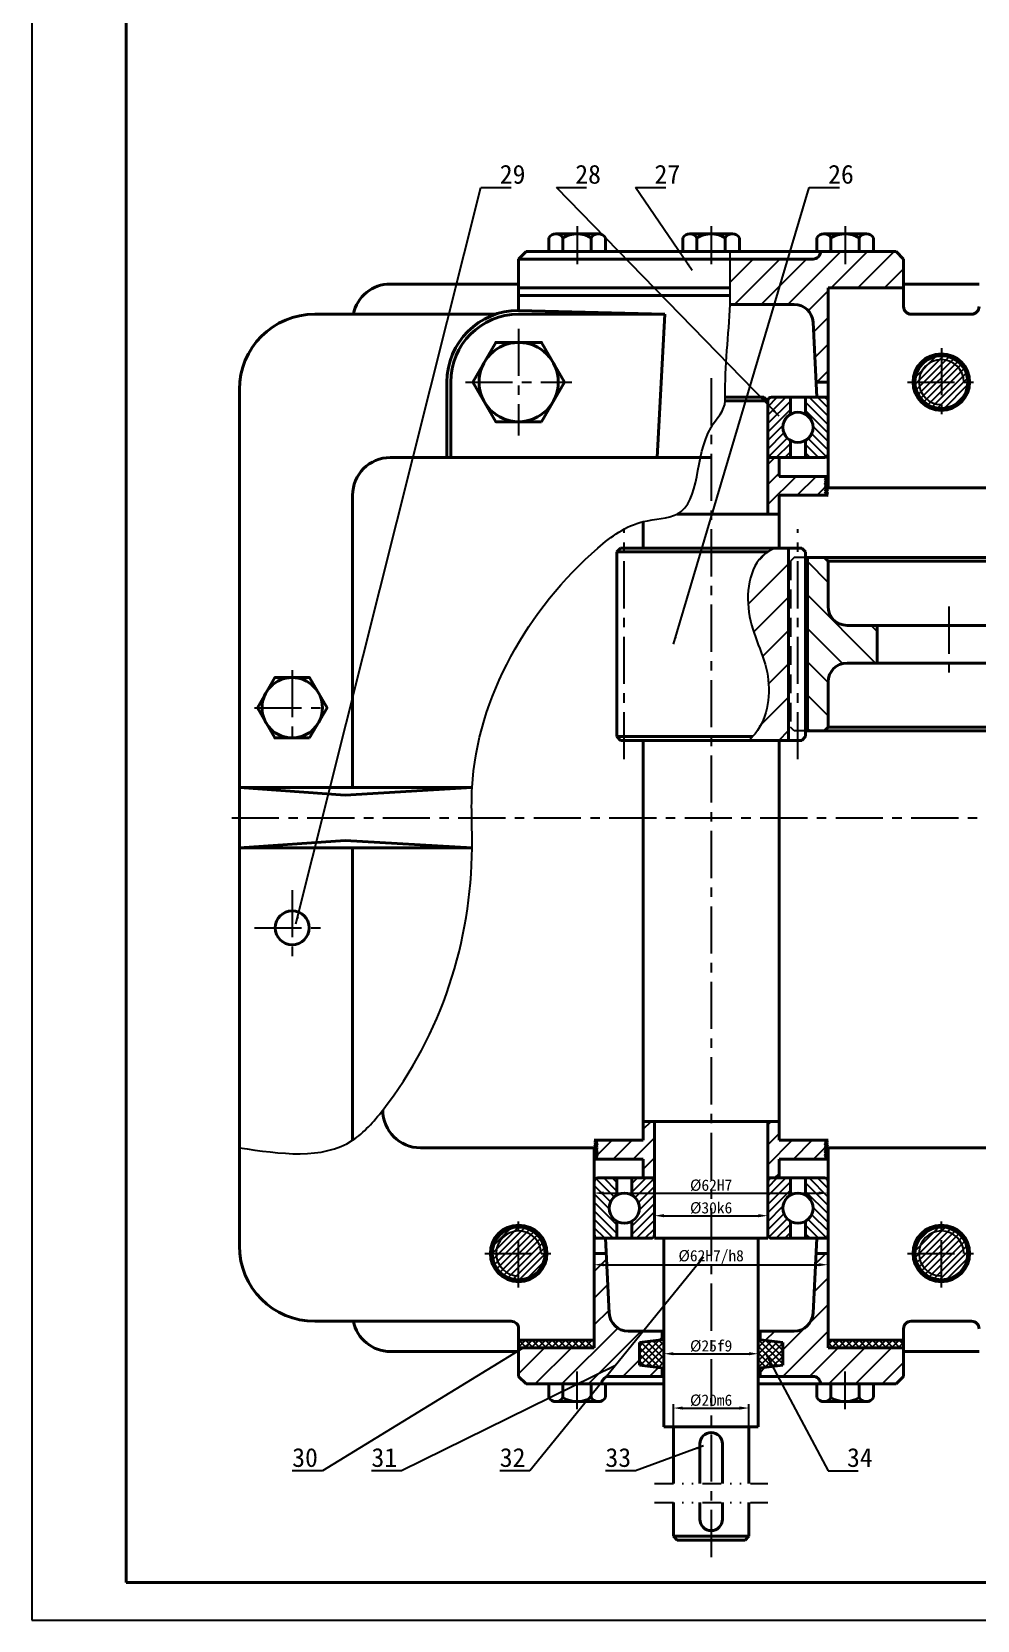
# Model space of a CAD drawing. Header units: inches. Extents: x 0 to 1189, y 0 to 841.
# Drawn here: x 0 to 250.5, y 0 to 421.1 of the extents above; entities that cross this region are included whole.
import ezdxf

# ---------------------------------------------------------------- set-up
doc = ezdxf.new("R2010")
doc.units = ezdxf.units.IN
doc.header["$LTSCALE"] = 10
doc.header["$MEASUREMENT"] = 0
for name, pattern in [('CENTER', [2, 1.25, -0.25, 0.25, -0.25]), ('DASHED', [0.75, 0.5, -0.25]), ('DIVIDE', [1.25, 0.5, -0.25, 0, -0.25, 0, -0.25])]:
    doc.linetypes.add(name, pattern=pattern)
for name, color, linetype, lineweight in [('AM_0', 7, 'Continuous', 50), ('中心线', 1, 'CENTER', 25), ('剖面线', 3, 'Continuous', 25), ('双点划线', 1, 'DIVIDE', 25), ('尺寸线', 4, 'Continuous', 25), ('文字', 7, 'Continuous', 25), ('粗实线', 7, 'Continuous', 40), ('细实线', 7, 'Continuous', 25), ('虚线', 6, 'DASHED', 25)]:
    doc.layers.add(name, color=color, linetype=linetype, lineweight=lineweight)
doc.dimstyles.get("Standard").update_dxf_attribs({"dimtxt": 0.18, "dimasz": 0.18, "dimexe": 0.18, "dimexo": 0.0625, "dimgap": 0.09, "dimtad": 0, "dimtih": 1, "dimtoh": 1, "dimdec": 4, "dimzin": 0, "dimdsep": 46, "dimtxsty": 'Standard', "dimcen": 0.09, "dimadec": 0, "dimazin": 0, "dimtfac": 1, "dimtdec": 4, "dimtofl": 0, "dimtmove": 0, "dimatfit": 3, "dimfxl": 0, "dimtolj": 1, "dimtzin": 0, "dimarcsym": 0})
pattern_1 = [(45, (0, 0), (-2.651650429449553, 2.651650429449553), [])]
pattern_2 = [(45, (0, 0), (-3.535533905932737, 3.535533905932738), [])]
pattern_3 = [(45, (0, 0), (-0.8838834764831843, 0.8838834764831844), []), (135, (0, 0), (-0.8838834764831844, -0.8838834764831843), [])]
pattern_4 = [(45, (0, 0), (-0.8838834764831843, 0.8838834764831844), [])]

# ---------------------------------------------------------------- blocks, each defined once
blk = doc.blocks.new('*D32')
at = {"layer": 'Defpoints', "color": 0}
for p in [(149, 94.25), (211, 94.25), (211, 94.25)]:
    blk.add_point(p, dxfattribs=at)
at = {"layer": '尺寸线', "color": 0, "lineweight": -2}
for p, q in [((149, 94.25), (149, 95.25)), ((151.5, 94.25), (208.5, 94.25)), ((211, 94.25), (211, 95.25))]:
    blk.add_line(p, q, dxfattribs=at)
at = {"layer": '尺寸线', "color": 0}
for points in [[(151.5, 94.66666666666667), (151.5, 93.83333333333333), (149, 94.25)], [(208.5, 93.83333333333333), (208.5, 94.66666666666667), (211, 94.25)]]:
    blk.add_solid(points, dxfattribs=at)
at = {"layer": '尺寸线', "color": 0, "insert": (180, 96.2815), "char_height": 3, "attachment_point": 5}
blk.add_mtext('\\A1;%%C62H7/h8', dxfattribs=at)
blk = doc.blocks.new('*D33')
at = {"layer": 'Defpoints', "color": 0}
for p in [(149, 113.25), (211, 113.25), (211, 113.25)]:
    blk.add_point(p, dxfattribs=at)
at = {"layer": '尺寸线', "color": 0, "lineweight": -2}
for p, q in [((149, 113.25), (149, 114.25)), ((211, 113.25), (211, 114.25)), ((151.5, 113.25), (208.5, 113.25))]:
    blk.add_line(p, q, dxfattribs=at)
at = {"layer": '尺寸线', "color": 0}
for points in [[(151.5, 113.6666666666667), (151.5, 112.8333333333333), (149, 113.25)], [(208.5, 112.8333333333333), (208.5, 113.6666666666667), (211, 113.25)]]:
    blk.add_solid(points, dxfattribs=at)
at = {"layer": '尺寸线', "color": 0, "insert": (180, 115.2815), "char_height": 3, "attachment_point": 5}
blk.add_mtext('\\A1;%%C62H7', dxfattribs=at)
blk = doc.blocks.new('*D34')
at = {"layer": 'Defpoints', "color": 0}
for p in [(165, 107.25), (195, 107.25), (195, 107.25)]:
    blk.add_point(p, dxfattribs=at)
at = {"layer": '尺寸线', "color": 0, "lineweight": -2}
for p, q in [((165, 107.25), (165, 108.25)), ((167.5, 107.25), (192.5, 107.25)), ((195, 107.25), (195, 108.25))]:
    blk.add_line(p, q, dxfattribs=at)
at = {"layer": '尺寸线', "color": 0}
for points in [[(167.5, 107.6666666666667), (167.5, 106.8333333333333), (165, 107.25)], [(192.5, 106.8333333333333), (192.5, 107.6666666666667), (195, 107.25)]]:
    blk.add_solid(points, dxfattribs=at)
at = {"layer": '尺寸线', "color": 0, "insert": (180, 109.2815), "char_height": 3, "attachment_point": 5}
blk.add_mtext('\\A1;%%C30k6', dxfattribs=at)
blk = doc.blocks.new('*D35')
at = {"layer": 'Defpoints', "color": 0}
for p in [(167.5, 70.65), (192.5, 70.65), (192.5, 70.65)]:
    blk.add_point(p, dxfattribs=at)
at = {"layer": '尺寸线', "color": 0, "lineweight": -2}
for p, q in [((167.5, 70.65), (167.5, 71.65)), ((192.5, 70.65), (192.5, 71.65)), ((170, 70.65), (190, 70.65))]:
    blk.add_line(p, q, dxfattribs=at)
at = {"layer": '尺寸线', "color": 0}
for points in [[(170, 71.06666666666668), (170, 70.23333333333333), (167.5, 70.65)], [(190, 70.23333333333333), (190, 71.06666666666668), (192.5, 70.65)]]:
    blk.add_solid(points, dxfattribs=at)
at = {"layer": '尺寸线', "color": 0, "insert": (180, 72.6815), "char_height": 3, "attachment_point": 5}
blk.add_mtext('\\A1;%%C25f9', dxfattribs=at)
blk = doc.blocks.new('*D36')
at = {"layer": 'Defpoints', "color": 0}
for p in [(190, 56.25), (170, 51.25), (190, 51.25)]:
    blk.add_point(p, dxfattribs=at)
at = {"layer": '尺寸线', "color": 0, "lineweight": -2}
for p, q in [((170, 51.25), (170, 57.25)), ((172.5, 56.25), (187.5, 56.25)), ((190, 51.25), (190, 57.25))]:
    blk.add_line(p, q, dxfattribs=at)
at = {"layer": '尺寸线', "color": 0}
for points in [[(172.5, 56.66666666666666), (172.5, 55.83333333333334), (170, 56.25)], [(187.5, 55.83333333333334), (187.5, 56.66666666666666), (190, 56.25)]]:
    blk.add_solid(points, dxfattribs=at)
at = {"layer": '尺寸线', "color": 0, "insert": (180, 58.2815), "char_height": 3, "attachment_point": 5}
blk.add_mtext('\\A1;%%C20m6', dxfattribs=at)

msp = doc.modelspace()

# ---------------------------------------------------------------- hatches: boundary and pattern name
at = {"layer": '剖面线'}
h = msp.add_hatch(dxfattribs=at)
h.set_pattern_fill('ANSI31', color=256, scale=40, style=0)
h.set_pattern_definition(pattern_2)
edge = h.paths.add_edge_path(flags=0)
edge.add_line((185, 360.85), (185, 348.85))
edge.add_line((185, 348.85), (202.0137539013748, 348.85))
edge.add_arc((202.0137539013748, 343.85), 5, 2.862405226111747, 90)
edge.add_line((207.8, 328.25), (207.007515595764, 344.0996880847195))
edge.add_line((211, 328.25), (207.8, 328.25))
edge.add_line((211, 328.25), (211, 353.25))
edge.add_line((211, 353.25), (231, 353.25))
edge.add_line((231, 353.25), (231, 360.85))
edge.add_line((231, 360.85), (229, 362.85))
edge.add_line((229, 362.85), (209, 362.85))
edge.add_arc((207, 362.85), 2, 270, 360)
edge.add_line((185, 360.85), (207, 360.85))
h = msp.add_hatch(dxfattribs=at)
h.set_pattern_fill('ANSI31', color=256, scale=10, style=0)
h.set_pattern_definition(pattern_4)
edge = h.paths.add_edge_path(flags=0)
edge.add_arc((241, 328.25), 7, 0, 360)
h = msp.add_hatch(dxfattribs=at)
h.set_pattern_fill('ANSI31', color=256, scale=0.5, style=0)
h.set_pattern_definition([(45, (195, 308.25), (-1.122532015133644, 1.122532015133644), [])])
h.paths.add_polyline_path([(201, 324.25), (196, 324.25, 0.4142135623730951), (195, 323.25), (195, 309.25, 0.4142135623730951), (196, 308.25), (201, 308.25), (201, 312.7858983848623, -0.2679491924311227), (199, 316.25, -0.2679491924311228), (201, 319.7141016151377)])
h = msp.add_hatch(dxfattribs=at)
h.set_pattern_fill('ANSI31', color=256, scale=0.5, angle=90, style=0)
h.set_pattern_definition([(135, (195, 308.25), (-1.122532015133644, -1.122532015133644), [])])
h.paths.add_polyline_path([(211, 323.25, 0.4142135623730951), (210, 324.25), (205, 324.25), (205, 319.7141016151377, -0.2679491924311228), (207, 316.25, -0.2679491924311227), (205, 312.7858983848623), (205, 308.25), (210, 308.25, 0.4142135623730951), (211, 309.25)])
h = msp.add_hatch(dxfattribs=at)
h.set_pattern_fill('ANSI31', color=256, scale=30, style=0)
h.set_pattern_definition(pattern_1)
edge = h.paths.add_edge_path(flags=0)
edge.add_line((195, 293.25), (198, 293.25))
edge.add_line((198, 293.25), (198, 298.25))
edge.add_line((195, 293.25), (195, 308.25))
edge.add_line((195, 308.25), (198, 308.25))
edge.add_line((198, 308.25), (198, 303.25))
edge.add_line((198, 303.25), (211, 303.25))
edge.add_line((211, 303.25), (211, 298.25))
edge.add_line((198, 298.25), (211, 298.25))
h = msp.add_hatch(dxfattribs=at)
h.set_pattern_fill('ANSI31', color=256, scale=50, style=0)
h.set_pattern_definition([(45, (0, 0), (-4.419417382415921, 4.419417382415922), [])])
edge = h.paths.add_edge_path(flags=0)
edge.add_line((190, 233.25), (200.5, 233.25))
edge.add_line((197, 284.25), (200.5, 284.25))
edge.add_line((200.5, 233.25), (200.5, 284.25))
edge.add_spline(control_points=[(197, 284.25), (196.3237649616357, 283.9473113030064), (190.5865073405141, 281.1960452481714), (187.8737556686551, 265.664026384884), (197.0715700396879, 251.5856852441197), (194.4034257034618, 237.9232785700101), (190.3346919989204, 233.5724742887223), (190, 233.25)], knot_values=[0, 0, 0, 0, 2.199437914179547, 18.9138597099294, 36.66970664753091, 53.13828793297152, 54.53138132241389, 54.53138132241389, 54.53138132241389, 54.53138132241389], degree=3, periodic=0)
h = msp.add_hatch(dxfattribs=at)
h.set_pattern_fill('ANSI31', color=256, scale=50, angle=90, style=0)
h.set_pattern_definition([(135, (0, 0), (-4.419417382415922, -4.419417382415921), [])])
edge = h.paths.add_edge_path(flags=0)
edge.add_line((205.5, 281.75), (210, 281.75))
edge.add_line((210, 281.75), (211, 280.75))
edge.add_line((211, 280.75), (211, 268.75))
edge.add_arc((216, 268.75), 5, 180, 270)
edge.add_line((216, 263.75), (224, 263.75))
edge.add_line((224, 263.75), (224, 253.75))
edge.add_line((216, 253.75), (224, 253.75))
edge.add_arc((216, 248.75), 5, 90, 180)
edge.add_line((211, 248.75), (211, 236.75))
edge.add_line((211, 236.75), (210, 235.75))
edge.add_line((210, 235.75), (205.5, 235.75))
edge.add_line((205.5, 281.75), (205.5, 235.75))
h = msp.add_hatch(dxfattribs=at)
h.set_pattern_fill('ANSI31', color=256, scale=30, style=0)
h.set_pattern_definition(pattern_1)
edge = h.paths.add_edge_path(flags=0)
edge.add_line((165, 117.25), (162, 117.25))
edge.add_line((162, 117.25), (162, 122.25))
edge.add_line((165, 117.25), (165, 132.25))
edge.add_line((165, 132.25), (162, 132.25))
edge.add_line((162, 132.25), (162, 127.25))
edge.add_line((162, 127.25), (149, 127.25))
edge.add_line((149, 127.25), (149, 122.25))
edge.add_line((162, 122.25), (149, 122.25))
h = msp.add_hatch(dxfattribs=at)
h.set_pattern_fill('ANSI31', color=256, scale=30, style=0)
h.set_pattern_definition(pattern_1)
edge = h.paths.add_edge_path(flags=0)
edge.add_line((195, 117.25), (198, 117.25))
edge.add_line((198, 117.25), (198, 122.25))
edge.add_line((195, 117.25), (195, 132.25))
edge.add_line((195, 132.25), (198, 132.25))
edge.add_line((198, 132.25), (198, 127.25))
edge.add_line((198, 127.25), (211, 127.25))
edge.add_line((211, 127.25), (211, 122.25))
edge.add_line((198, 122.25), (211, 122.25))
h = msp.add_hatch(dxfattribs=at)
h.set_pattern_fill('ANSI31', color=256, scale=0.5, angle=90, style=0)
h.set_pattern_definition([(135, (165, 117.25), (-1.122532015133644, -1.122532015133644), [])])
h.paths.add_polyline_path([(155, 112.7141016151378), (155, 117.25), (150, 117.25, 0.4142135623730951), (149, 116.25), (149, 102.25, 0.4142135623730961), (150, 101.25), (155, 101.25), (155, 105.7858983848623, -0.2679491924311227), (153, 109.25, -0.2679491924311229)])
h = msp.add_hatch(dxfattribs=at)
h.set_pattern_fill('ANSI31', color=256, scale=0.5, style=0)
h.set_pattern_definition([(45, (165, 117.25), (-1.122532015133644, 1.122532015133644), [])])
h.paths.add_polyline_path([(165, 116.25, 0.4142135623730951), (164, 117.25), (159, 117.25), (159, 112.7141016151377, -0.2679491924311226), (161, 109.25, -0.2679491924311227), (159, 105.7858983848623), (159, 101.25), (164, 101.25, 0.4142135623730951), (165, 102.25)])
h = msp.add_hatch(dxfattribs=at)
h.set_pattern_fill('ANSI31', color=256, scale=0.5, style=0)
h.set_pattern_definition([(45, (195, 101.25), (-1.122532015133644, 1.122532015133644), [])])
h.paths.add_polyline_path([(201, 117.25), (196, 117.25, 0.4142135623730951), (195, 116.25), (195, 102.25, 0.4142135623730951), (196, 101.25), (201, 101.25), (201, 105.7858983848623, -0.2679491924311227), (199, 109.25, -0.2679491924311228), (201, 112.7141016151377)])
h = msp.add_hatch(dxfattribs=at)
h.set_pattern_fill('ANSI31', color=256, scale=0.5, angle=90, style=0)
h.set_pattern_definition([(135, (195, 101.25), (-1.122532015133644, -1.122532015133644), [])])
h.paths.add_polyline_path([(211, 116.25, 0.4142135623730951), (210, 117.25), (205, 117.25), (205, 112.7141016151377, -0.2679491924311228), (207, 109.25, -0.2679491924311227), (205, 105.7858983848623), (205, 101.25), (210, 101.25, 0.4142135623730951), (211, 102.25)])
h = msp.add_hatch(dxfattribs=at)
h.set_pattern_fill('ANSI31', color=256, scale=10, style=0)
h.set_pattern_definition(pattern_4)
edge = h.paths.add_edge_path(flags=0)
edge.add_arc((129, 97.25), 7, 0, 360)
h = msp.add_hatch(dxfattribs=at)
h.set_pattern_fill('ANSI31', color=256, scale=10, style=0)
h.set_pattern_definition(pattern_4)
edge = h.paths.add_edge_path(flags=0)
edge.add_arc((241, 97.25), 7, 0, 360)
h = msp.add_hatch(dxfattribs=at)
h.set_pattern_fill('ANSI31', color=256, scale=40, style=0)
h.set_pattern_definition(pattern_2)
edge = h.paths.add_edge_path(flags=0)
edge.add_line((149, 97.25), (152.2, 97.25))
edge.add_line((152.2, 97.25), (152.992484404236, 81.40031191528054))
edge.add_arc((157.9862460986252, 81.65), 5, 182.8624052261118, 270)
edge.add_line((157.9862460986252, 76.65), (167, 76.65))
edge.add_line((167, 76.65), (167, 74.38670736541744))
edge.add_line((167, 74.38670736541744), (161, 73.65))
edge.add_line((161, 73.65), (161, 67.65))
edge.add_line((161, 67.65), (167, 66.91329263458258))
edge.add_line((167, 66.91329263458258), (167, 64.65))
edge.add_line((167, 64.65), (153, 64.65))
edge.add_arc((153, 62.65), 2, 90, 180)
edge.add_line((151, 62.65), (131, 62.65))
edge.add_line((131, 62.65), (129, 64.65))
edge.add_line((129, 64.65), (129, 72.25))
edge.add_line((129, 72.25), (149, 72.25))
edge.add_line((149, 72.25), (149, 97.25))
h = msp.add_hatch(dxfattribs=at)
h.set_pattern_fill('ANSI31', color=256, scale=40, style=0)
h.set_pattern_definition(pattern_2)
edge = h.paths.add_edge_path(flags=0)
edge.add_line((211, 97.25), (207.8, 97.25))
edge.add_line((207.8, 97.25), (207.007515595764, 81.40031191528054))
edge.add_arc((202.0137539013748, 81.65), 5, 270, 357.1375947738882)
edge.add_line((202.0137539013748, 76.65), (193, 76.65))
edge.add_line((193, 76.65), (193, 74.38670736541744))
edge.add_line((193, 74.38670736541744), (199, 73.65))
edge.add_line((199, 73.65), (199, 67.65))
edge.add_line((199, 67.65), (193, 66.91329263458258))
edge.add_line((193, 66.91329263458258), (193, 64.65))
edge.add_line((193, 64.65), (207, 64.65))
edge.add_arc((207, 62.65), 2, 0, 90)
edge.add_line((209, 62.65), (229, 62.65))
edge.add_line((229, 62.65), (231, 64.65))
edge.add_line((231, 64.65), (231, 72.25))
edge.add_line((231, 72.25), (211, 72.25))
edge.add_line((211, 72.25), (211, 97.25))
h = msp.add_hatch(dxfattribs=at)
h.set_pattern_fill('ANSI37', color=256, scale=10, style=0)
h.set_pattern_definition(pattern_3)
edge = h.paths.add_edge_path(flags=0)
edge.add_line((129, 74.25), (129, 72.25))
edge.add_line((129, 72.25), (149, 72.25))
edge.add_line((149, 74.25), (149, 72.25))
edge.add_line((149, 74.25), (129, 74.25))
h = msp.add_hatch(dxfattribs=at)
h.set_pattern_fill('ANSI37', color=256, scale=10, style=0)
h.set_pattern_definition(pattern_3)
edge = h.paths.add_edge_path(flags=0)
edge.add_line((167.5, 74.44809964586888), (161, 73.65))
edge.add_line((161, 73.65), (161, 67.65))
edge.add_line((167.5, 66.85190035413113), (161, 67.65))
edge.add_line((167.5, 66.85190035413113), (167.5, 74.44809964586888))
h = msp.add_hatch(dxfattribs=at)
h.set_pattern_fill('ANSI37', color=256, scale=10, style=0)
h.set_pattern_definition(pattern_3)
edge = h.paths.add_edge_path(flags=0)
edge.add_line((192.5, 74.44809964586888), (199, 73.65))
edge.add_line((199, 73.65), (199, 67.65))
edge.add_line((192.5, 66.85190035413113), (199, 67.65))
edge.add_line((192.5, 66.85190035413113), (192.5, 74.44809964586888))
h = msp.add_hatch(dxfattribs=at)
h.set_pattern_fill('ANSI37', color=256, scale=10, style=0)
h.set_pattern_definition(pattern_3)
edge = h.paths.add_edge_path(flags=0)
edge.add_line((231, 74.25), (231, 72.25))
edge.add_line((231, 72.25), (211, 72.25))
edge.add_line((211, 74.25), (211, 72.25))
edge.add_line((211, 74.25), (231, 74.25))

# ---------------------------------------------------------------- linework, layer by layer
at = {"layer": 'AM_0'}
for p, q in [((211, 303.25), (210, 302.75)), ((211, 302.25), (210, 302.75)), ((211, 302.25), (210, 301.75)), ((211, 301.25), (210, 301.75)), ((211, 301.25), (210, 300.75)), ((211, 300.25), (210, 300.75)), ((211, 300.25), (210, 299.75)), ((211, 299.25), (210, 299.75)), ((211, 299.25), (210, 298.75)), ((211, 298.25), (210, 298.75)), ((149, 127.25), (150, 126.75)), ((149, 126.25), (150, 126.75)), ((211, 127.25), (210, 126.75)), ((211, 126.25), (210, 126.75)), ((149, 126.25), (150, 125.75)), ((149, 125.25), (150, 125.75)), ((149, 125.25), (150, 124.75)), ((149, 124.25), (150, 124.75)), ((149, 124.25), (150, 123.75)), ((149, 123.25), (150, 123.75)), ((149, 123.25), (150, 122.75)), ((149, 122.25), (150, 122.75)), ((211, 126.25), (210, 125.75)), ((211, 125.25), (210, 125.75)), ((211, 125.25), (210, 124.75)), ((211, 124.25), (210, 124.75)), ((211, 124.25), (210, 123.75)), ((211, 123.25), (210, 123.75)), ((211, 123.25), (210, 122.75)), ((211, 122.25), (210, 122.75))]:
    msp.add_line(p, q, dxfattribs=at)
at = {"layer": '中心线'}
for p, q in [((144.492958444838, 369.55), (144.492958444838, 359.55)), ((180, 369.55), (180, 359.55)), ((215.507041555162, 369.55), (215.507041555162, 359.55)), ((129, 342.375), (129, 314.125)), ((241, 337.25), (241, 319.25)), ((180, 329.25), (180, 16.25)), ((114.875, 328.25), (143.125, 328.25)), ((232, 328.25), (250, 328.25)), ((157, 228.25), (157, 289.25)), ((203, 228.25), (203, 289.25)), ((243, 268.75), (243, 248.75)), ((69, 251.9166666666667), (69, 231.9166666666667)), ((59, 241.9166666666667), (79, 241.9166666666667)), ((53, 212.75), (661, 212.75)), ((69, 193.5833333333333), (69, 173.5833333333333)), ((59, 183.5833333333333), (79, 183.5833333333333)), ((129, 88.25), (129, 106.25)), ((241, 88.25), (241, 106.25)), ((120, 97.25), (138, 97.25)), ((232, 97.25), (250, 97.25)), ((144.492958444838, 55.95), (144.492958444838, 65.94999999999999)), ((215.507041555162, 55.95), (215.507041555162, 65.94999999999999))]:
    msp.add_line(p, q, dxfattribs=at)
at = {"layer": '双点划线'}
for p, q in [((165, 36.25), (195, 36.25)), ((165, 31.25), (195, 31.25))]:
    msp.add_line(p, q, dxfattribs=at)
at = {"layer": '粗实线'}
for p, q in [((25, 831), (25, 10)), ((136.9874049453728, 362.85), (136.9874049453728, 366.4666666666667)), ((138.8637933202392, 367.55), (150.1221235694368, 367.55)), ((140.7401816951054, 362.85), (140.7401816951054, 366.4666666666667)), ((148.2457351945706, 362.85), (148.2457351945706, 366.4666666666667)), ((151.9985119443031, 366.4666666666667), (151.9985119443031, 362.85)), ((172.4944465005348, 362.85), (172.4944465005348, 366.4666666666667)), ((174.3708348754012, 367.55), (185.6291651245988, 367.55)), ((176.2472232502674, 362.85), (176.2472232502674, 366.4666666666667)), ((183.7527767497326, 362.85), (183.7527767497326, 366.4666666666667)), ((187.5055534994651, 366.4666666666667), (187.5055534994651, 362.85)), ((208.0014880556969, 362.85), (208.0014880556969, 366.4666666666667)), ((209.8778764305632, 367.55), (221.1362066797608, 367.55)), ((211.7542648054294, 362.85), (211.7542648054294, 366.4666666666667)), ((219.2598183048946, 362.85), (219.2598183048946, 366.4666666666667)), ((223.0125950546271, 366.4666666666667), (223.0125950546271, 362.85)), ((129, 360.85), (131, 362.85)), ((131, 362.85), (185, 362.85)), ((136.9874049453728, 362.85), (151.9985119443031, 362.85)), ((172.4944465005348, 362.85), (187.5055534994651, 362.85)), ((185, 362.85), (229, 362.85)), ((208.0014880556969, 362.85), (223.0125950546271, 362.85)), ((231, 360.85), (229, 362.85)), ((129, 360.85), (185, 360.85)), ((129, 360.85), (129, 347.25)), ((185, 360.85), (207, 360.85)), ((231, 360.85), (231, 348.25)), ((95, 354.25), (129, 354.25)), ((231, 354.25), (251, 354.25)), ((129, 353.25), (185, 353.25)), ((129, 351.25), (185, 351.25)), ((211, 353.25), (231, 353.25)), ((211, 353.25), (211, 300.25)), ((75, 346.25), (122.9172374697018, 346.25)), ((129, 347.25), (167.7117942725555, 346.25)), ((129, 346.25), (167.7117942725555, 346.25)), ((167.7117942725555, 346.25), (165.7117942725555, 308.25)), ((185, 348.85), (202.0137539013748, 348.85)), ((233, 346.25), (249, 346.25)), ((208, 324.25), (207.007515595764, 344.0996880847195)), ((55, 326.25), (55, 99.25)), ((110, 308.25), (110, 328.25)), ((111, 308.25), (111, 328.25)), ((211, 328.25), (207.8, 328.25)), ((183.75, 324.25), (194, 324.25)), ((183.75, 323.25), (195, 323.25)), ((195, 323.25), (194, 324.25)), ((195, 293.25), (195, 323.25)), ((195, 323.25), (195, 309.25)), ((210, 324.25), (196, 324.25)), ((201, 319.7141016151377), (201, 324.25)), ((205, 319.7141016151377), (205, 324.25)), ((208, 324.25), (211, 324.25)), ((211, 309.25), (211, 323.25)), ((201, 312.7858983848623), (201, 308.25)), ((205, 312.7858983848623), (205, 308.25)), ((95, 308.25), (180, 308.25)), ((195, 308.25), (198, 308.25)), ((196, 308.25), (210, 308.25)), ((198, 308.25), (198, 303.25)), ((198, 303.25), (211, 303.25)), ((211, 300.25), (271, 300.25)), ((85, 298.25), (85, 220.75)), ((198, 293.25), (198, 298.25)), ((198, 298.25), (211, 298.25)), ((162, 284.25), (162, 291.25)), ((171, 293.25), (198, 293.25)), ((195, 293.25), (198, 293.25)), ((198, 284.25), (198, 293.25)), ((155, 283.25), (156, 284.25)), ((155, 234.25), (155, 283.25)), ((155, 283.25), (195, 283.25)), ((156, 284.25), (204, 284.25)), ((200.5, 233.25), (200.5, 284.25)), ((205, 283.25), (204, 284.25)), ((205, 234.25), (205, 283.25)), ((205, 281.75), (289.5, 281.75)), ((205.5, 281.75), (210, 281.75)), ((205.5, 281.75), (205.5, 235.75)), ((210, 281.75), (211, 280.75)), ((211, 280.75), (211, 268.75)), ((211, 280.75), (275, 280.75)), ((216, 263.75), (224, 263.75)), ((216, 263.75), (270, 263.75)), ((224, 263.75), (224, 253.75)), ((216, 253.75), (224, 253.75)), ((216, 253.75), (270, 253.75)), ((211, 248.75), (211, 236.75)), ((211, 236.75), (210, 235.75)), ((211, 236.75), (275, 236.75)), ((156, 233.25), (155, 234.25)), ((155, 234.25), (191, 234.25)), ((156, 233.25), (204, 233.25)), ((162, 132.25), (162, 233.25)), ((198, 132.25), (198, 233.25)), ((204, 233.25), (205, 234.25)), ((205, 235.75), (287, 235.75)), ((210, 235.75), (205.5, 235.75)), ((55, 220.75), (116.6666666666667, 220.75)), ((55, 220.75), (83, 218.75)), ((83, 218.75), (116.6666666666667, 220.75)), ((55, 204.75), (83, 206.75)), ((83, 206.75), (116.6666666666667, 204.75)), ((55, 204.75), (116.6666666666667, 204.75)), ((85, 204.75), (85, 127.25)), ((162, 132.25), (198, 132.25)), ((165, 132.25), (162, 132.25)), ((162, 132.25), (162, 127.25)), ((165, 101.25), (165, 132.25)), ((195, 101.25), (195, 132.25)), ((195, 132.25), (198, 132.25)), ((198, 132.25), (198, 127.25)), ((162, 127.25), (149, 127.25)), ((198, 127.25), (211, 127.25)), ((103, 125.25), (149, 125.25)), ((149, 72.25), (149, 125.25)), ((162, 122.25), (149, 122.25)), ((162, 117.25), (162, 122.25)), ((198, 117.25), (198, 122.25)), ((198, 122.25), (211, 122.25)), ((211, 72.25), (211, 125.25)), ((211, 125.25), (271, 125.25)), ((149, 102.25), (149, 116.25)), ((150, 117.25), (164, 117.25)), ((155, 112.7141016151378), (155, 117.25)), ((159, 112.7141016151378), (159, 117.25)), ((165, 117.25), (162, 117.25)), ((165, 116.25), (165, 102.25)), ((195, 117.25), (198, 117.25)), ((195, 116.25), (195, 102.25)), ((210, 117.25), (196, 117.25)), ((201, 112.7141016151378), (201, 117.25)), ((205, 112.7141016151378), (205, 117.25)), ((211, 102.25), (211, 116.25)), ((155, 105.7858983848623), (155, 101.25)), ((159, 105.7858983848623), (159, 101.25)), ((201, 105.7858983848623), (201, 101.25)), ((205, 105.7858983848623), (205, 101.25)), ((149, 101.25), (152, 101.25)), ((164, 101.25), (150, 101.25)), ((152, 101.25), (152.992484404236, 81.40031191528054)), ((165, 101.25), (195, 101.25)), ((167.5, 51.25), (167.5, 101.25)), ((192.5, 51.25), (192.5, 101.25)), ((196, 101.25), (210, 101.25)), ((208, 101.25), (207.007515595764, 81.40031191528054)), ((211, 101.25), (208, 101.25)), ((149, 97.25), (152.2, 97.25)), ((211, 97.25), (207.8, 97.25)), ((127, 79.25), (75, 79.25)), ((129, 64.65), (129, 77.25)), ((157.9862460986252, 76.65), (167.5, 76.65)), ((167, 76.65), (167, 74.38670736541744)), ((202.0137539013748, 76.65), (192.5, 76.65)), ((193, 76.65), (193, 74.38670736541744)), ((231, 64.65), (231, 77.25)), ((233, 79.25), (249, 79.25)), ((149, 74.25), (129, 74.25)), ((129, 64.65), (129, 72.25)), ((129, 72.25), (149, 72.25)), ((167.5, 74.44809964586888), (161, 73.65)), ((161, 73.65), (161, 67.65)), ((161, 73.65), (161, 67.65)), ((192.5, 74.44809964586888), (199, 73.65)), ((199, 73.65), (199, 67.65)), ((199, 73.65), (199, 67.65)), ((211, 74.25), (231, 74.25)), ((231, 72.25), (211, 72.25)), ((231, 64.65), (231, 72.25)), ((95, 71.25), (129, 71.25)), ((167.5, 66.85190035413113), (161, 67.65)), ((192.5, 66.85190035413113), (199, 67.65)), ((231, 71.25), (251, 71.25)), ((131, 62.65), (129, 64.65)), ((167.5, 64.65), (153, 64.65)), ((167, 66.91329263458258), (167, 64.65)), ((192.5, 64.65), (207, 64.65)), ((193, 66.91329263458258), (193, 64.65)), ((229, 62.65), (231, 64.65)), ((167.5, 62.65), (131, 62.65)), ((136.9874049453729, 59.03333333333333), (136.9874049453728, 62.65)), ((151.9985119443031, 62.65), (136.9874049453728, 62.65)), ((140.7401816951054, 62.65), (140.7401816951054, 59.03333333333332)), ((148.2457351945705, 62.65), (148.2457351945705, 59.03333333333333)), ((151.9985119443031, 62.65), (151.9985119443031, 59.03333333333334)), ((192.5, 62.65), (229, 62.65)), ((208.0014880556969, 59.03333333333333), (208.0014880556969, 62.65)), ((223.0125950546271, 62.65), (208.0014880556969, 62.65)), ((211.7542648054294, 62.65), (211.7542648054294, 59.03333333333332)), ((219.2598183048945, 62.65), (219.2598183048945, 59.03333333333333)), ((223.0125950546271, 62.65), (223.0125950546271, 59.03333333333334)), ((150.1221235694368, 57.95), (138.8637933202392, 57.95)), ((221.1362066797608, 57.95), (209.8778764305632, 57.95)), ((167.5, 51.25), (192.5, 51.25)), ((170, 36.25), (170, 51.25)), ((190, 36.25), (190, 51.25)), ((177, 36.25), (177, 46.75)), ((183, 36.25), (183, 46.75)), ((170, 22.25), (170, 31.25)), ((177, 26.75), (177, 31.25)), ((183, 26.75), (183, 31.25)), ((190, 22.25), (190, 31.25)), ((170, 22.25), (190, 22.25)), ((170, 22.25), (171, 21.25)), ((171, 21.25), (189, 21.25)), ((190, 22.25), (189, 21.25)), ((25, 10), (1179, 10))]:
    msp.add_line(p, q, dxfattribs=at)
for points in [[(135.0621778264911, 317.75), (141.1243556529821, 328.25), (135.0621778264911, 338.75), (122.9378221735089, 338.75), (116.8756443470179, 328.25), (122.9378221735089, 317.75)], [(73.61880215351701, 233.9166666666667), (78.23760430703402, 241.9166666666667), (73.61880215351701, 249.9166666666667), (64.381197846483, 249.9166666666667), (59.76239569296599, 241.9166666666667), (64.38119784648299, 233.9166666666667)]]:
    msp.add_lwpolyline(points, close=True, dxfattribs=at)
for centre, radius in [((129, 328.25), 10.5), ((241, 328.25), 7.5), ((241, 328.25), 7), ((203, 316.25), 4), ((69, 241.9166666666667), 8), ((69, 183.5833333333333), 4.5), ((157, 109.25), 4), ((203, 109.25), 4), ((129, 97.25), 7.5), ((129, 97.25), 7), ((241, 97.25), 7.5), ((241, 97.25), 7)]:
    msp.add_circle(centre, radius, dxfattribs=at)
for centre, radius, start, end in [((138.8637933202392, 365.3833333333334), 2.166666666666666, 29.99999999999961, 150.0000000000004), ((144.492958444838, 360.5083333333334), 7.041666666666635, 57.79577249602793, 122.2042275039721), ((150.1221235694368, 365.3833333333334), 2.166666666666666, 29.99999999999961, 150.0000000000004), ((174.3708348754012, 365.3833333333334), 2.166666666666666, 29.99999999999961, 150.0000000000004), ((180, 360.5083333333334), 7.041666666666635, 57.79577249602793, 122.2042275039721), ((185.6291651245988, 365.3833333333334), 2.166666666666666, 29.99999999999961, 150.0000000000004), ((209.8778764305632, 365.3833333333334), 2.166666666666666, 29.99999999999961, 150.0000000000004), ((215.507041555162, 360.5083333333334), 7.041666666666635, 57.79577249602793, 122.2042275039721), ((221.1362066797608, 365.3833333333334), 2.166666666666666, 29.99999999999961, 150.0000000000004), ((207, 362.85), 2, 270, 0), ((95, 344.25), 10, 90, 168.4630409671845), ((75, 326.25), 20, 90, 180), ((129, 328.25), 19, 90, 180), ((129, 328.25), 18, 90, 180), ((202.0137539013748, 343.85), 5, 2.862405226111747, 90), ((233, 348.25), 2, 180, 270), ((249, 348.25), 2, 270, 0), ((196, 323.25), 1, 90, 180), ((210, 323.25), 1, 0, 90), ((95, 298.25), 10, 90, 180), ((196, 309.25), 1, 180, 270), ((210, 309.25), 1, 270, 0), ((216, 268.75), 5, 180, 270), ((216, 248.75), 5, 90, 180), ((103, 135.25), 10, 180, 270), ((150, 116.25), 1, 90, 180), ((164, 116.25), 1, 0, 90), ((196, 116.25), 1, 90, 180), ((210, 116.25), 1, 0, 90), ((150, 102.25), 1, 180, 270), ((164, 102.25), 1, 270, 0), ((196, 102.25), 1, 180, 270), ((210, 102.25), 1, 270, 0), ((75, 99.25), 20, 180, 270), ((157.9862460986252, 81.65), 5, 182.8624052261118, 270), ((202.0137539013748, 81.65), 5, 270, 357.1375947738882), ((95, 81.25), 10, 191.5369590328155, 270), ((127, 77.25), 2, 0, 90), ((233, 77.25), 2, 90, 180), ((249, 77.25), 2, 0, 90), ((153, 62.65), 2, 90, 180), ((207, 62.65), 2, 0, 90), ((138.8637933202392, 60.11666666666667), 2.166666666666666, 209.9999999999997, 329.9999999999999), ((144.492958444838, 64.99166666666663), 7.041666666666635, 237.7957724960278, 302.2042275039719), ((150.1221235694368, 60.11666666666666), 2.166666666666666, 209.9999999999999, 330.0000000000001), ((209.8778764305632, 60.11666666666667), 2.166666666666666, 209.9999999999997, 329.9999999999999), ((215.507041555162, 64.99166666666663), 7.041666666666635, 237.7957724960278, 302.2042275039719), ((221.1362066797608, 60.11666666666666), 2.166666666666666, 209.9999999999999, 330.0000000000001), ((180, 46.75), 3, 0, 180), ((180, 26.75), 3, 180, 0)]:
    msp.add_arc(centre, radius, start, end, dxfattribs=at)
at = {"layer": '细实线'}
for p, q in [((0, 841), (0, 0)), ((119, 379.85), (127, 379.85)), ((139, 379.85), (147, 379.85)), ((160, 379.85), (168, 379.85)), ((206, 379.85), (214, 379.85)), ((77, 39.65), (69, 39.65)), ((98, 39.65), (90, 39.65)), ((132, 39.65), (124, 39.65)), ((160, 39.65), (152, 39.65)), ((211, 39.65), (219, 39.65)), ((0, 0), (1189, 0))]:
    msp.add_line(p, q, dxfattribs=at)
for centre in [(241, 328.25), (129, 97.25), (241, 97.25)]:
    msp.add_arc(centre, 5.95, 0, 270, dxfattribs=at)
for points in [[(55, 125.25), (85, 127.25), (93, 135.25), (116.6666666666667, 204.75), (116.6666666666667, 220.75), (150, 284.25), (162, 291.25), (171, 293.25), (180, 316.25), (183.75, 323.25), (183.75, 324.25), (185, 348.85), (185, 360.85), (185, 362.85)], [(197, 284.25), (195, 283.25), (190, 267.25), (195, 250.25), (191, 234.25), (190, 233.25)]]:
    msp.add_spline(points, degree=3, dxfattribs=at)
at = {"layer": '虚线'}
for p, q in [((202, 281.75), (201, 280.75)), ((201, 280.75), (201, 236.75)), ((205, 281.75), (202, 281.75)), ((202, 235.75), (201, 236.75)), ((205, 235.75), (202, 235.75))]:
    msp.add_line(p, q, dxfattribs=at)

# ---------------------------------------------------------------- texts
at = {"layer": '文字', "char_height": 5, "attachment_point": 1}
for s, insert in [('29', (124, 385.85)), ('28', (144, 385.85)), ('27', (165, 385.85)), ('26', (211, 385.85)), ('30', (69, 45.65)), ('31', (90, 45.65)), ('32', (124, 45.65)), ('33', (152, 45.65)), ('34', (216, 45.65))]:
    msp.add_mtext(s, dxfattribs=dict(at, insert=insert))

# ---------------------------------------------------------------- dimensions: what is measured, and where the dimension line sits
at = {"layer": '尺寸线'}
for p1, p2, distance, text, picture, middle in [((149, 113.25), (211, 113.25), 0, '%%C62H7', '*D33', (180, 115.2815)), ((165, 107.25), (195, 107.25), 0, '%%C30k6', '*D34', (180, 109.2815)), ((149, 94.25), (211, 94.25), 0, '%%C62H7/h8', '*D32', (180, 96.2815)), ((167.5, 70.65), (192.5, 70.65), 0, '%%C25f9', '*D35', (180, 72.6815)), ((170, 51.25), (190, 51.25), 5, '%%C20m6', '*D36', (180, 58.2815))]:
    dim = msp.add_aligned_dim(p1=p1, p2=p2, distance=distance, text=text, dimstyle='Standard', override={"dimtxt": 3, "dimasz": 2.5, "dimexe": 1, "dimexo": 0, "dimgap": 0.5, "dimtad": 1, "dimtih": 0, "dimtoh": 0}, dxfattribs=at)
    dim.commit()
    dim.dimension.update_dxf_attribs({"geometry": picture, "text_midpoint": middle})

# ---------------------------------------------------------------- leaders
at = {"layer": '细实线'}
for points in [[(70, 184.5833333333333), (119, 379.85)], [(198, 319.25), (139, 379.85)], [(175, 357.85), (160, 379.85)], [(170, 258.75), (206, 379.85)], [(178, 96.25), (132, 39.65)], [(132, 73.25), (77, 39.65)], [(154.5, 67.45), (98, 39.65)], [(194.5, 70.65), (211, 39.65)], [(178, 46.25), (160, 39.65)]]:
    msp.add_leader(points, dimstyle='Standard', override={"dimasz": 2}, dxfattribs=at)

doc.saveas('drawing.dxf')
